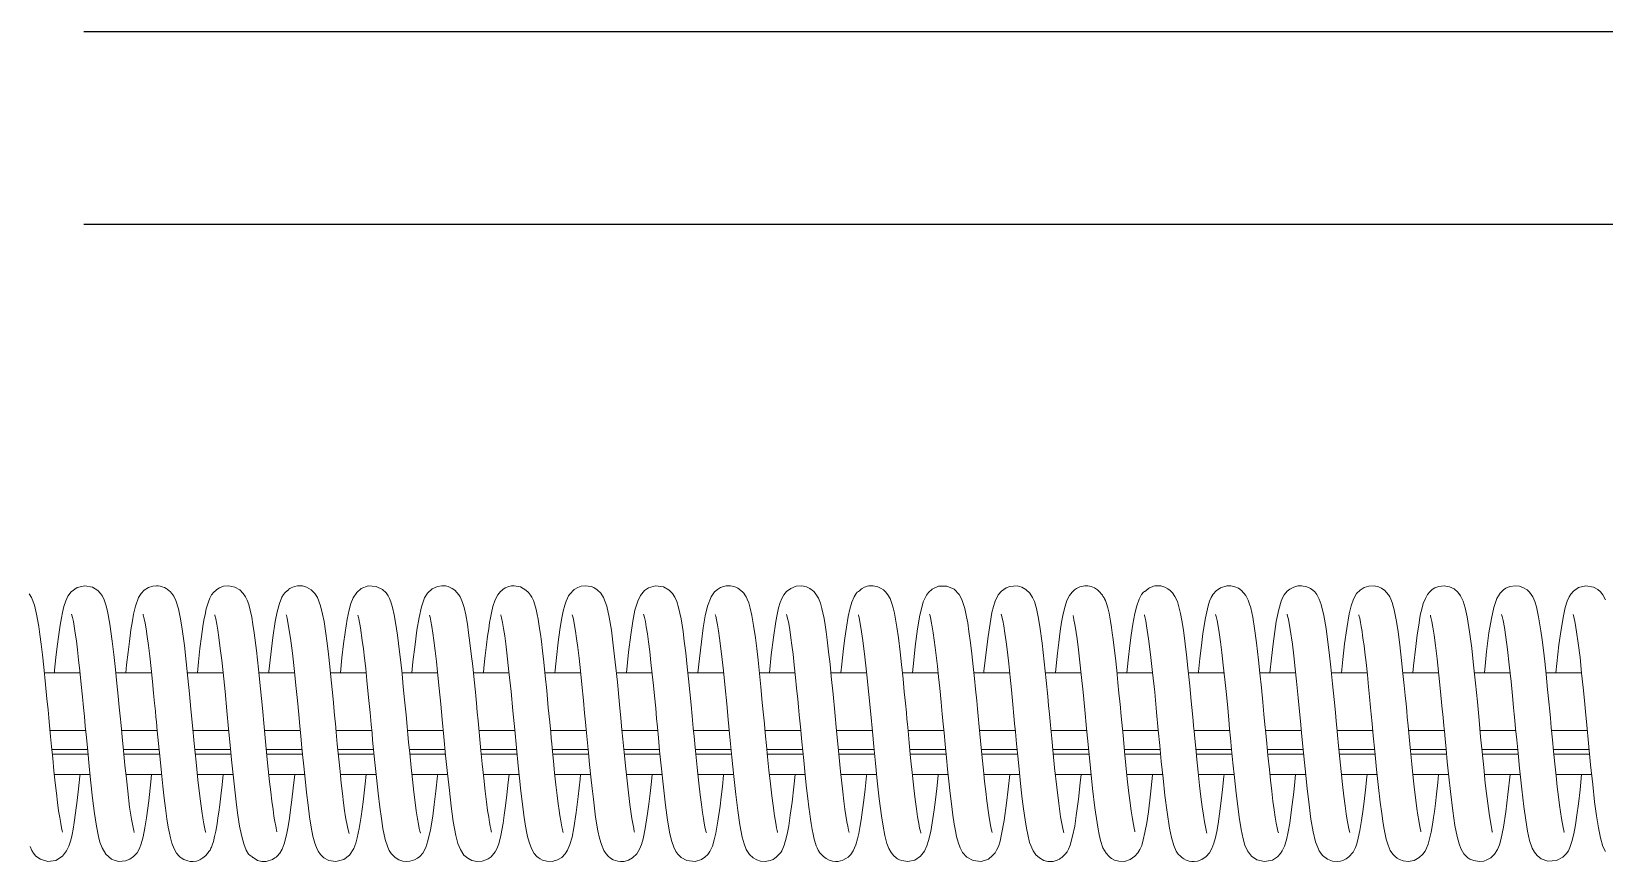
# Model space of a CAD drawing. Extents: x 20 to 307, y 41 to 248.
# Drawn here: x 152.93 to 168.33, y 213.97 to 222.1 of the extents above; entities that cross this region are included whole.
import ezdxf

# ---------------------------------------------------------------- set-up
doc = ezdxf.new("R2010")
doc.units = 0
doc.header["$LTSCALE"] = 0.5
doc.header["$MEASUREMENT"] = 0
doc.layers.get('0').update_dxf_attribs({"linetype": 'CONTINUOUS'})
doc.layers.add('PEN1', color=4, linetype='CONTINUOUS')

msp = doc.modelspace()

# ---------------------------------------------------------------- linework, layer by layer
for p, q in [((153.441, 222.095), (272.685, 222.095)), ((153.441, 220.21), (250.089, 220.21))]:
    msp.add_line(p, q)
at = {"layer": 'PEN1', "linetype": 'Continuous', "lineweight": 15}
for p, q in [((153.403, 215.816), (153.053, 215.816)), ((154.103, 215.816), (153.753, 215.816)), ((154.803, 215.816), (154.453, 215.816)), ((155.503, 215.816), (155.153, 215.816)), ((156.203, 215.816), (155.853, 215.816)), ((156.903, 215.816), (156.554, 215.816)), ((157.603, 215.816), (157.253, 215.816)), ((158.303, 215.816), (157.953, 215.816)), ((159.003, 215.816), (158.653, 215.816)), ((159.703, 215.816), (159.353, 215.816)), ((160.403, 215.816), (160.054, 215.816)), ((161.103, 215.816), (160.753, 215.816)), ((161.803, 215.816), (161.453, 215.816)), ((162.503, 215.816), (162.153, 215.816)), ((163.203, 215.816), (162.853, 215.816)), ((163.903, 215.816), (163.554, 215.816)), ((164.603, 215.816), (164.253, 215.816)), ((165.303, 215.816), (164.954, 215.816)), ((166.003, 215.816), (165.653, 215.816)), ((166.703, 215.816), (166.354, 215.816)), ((167.403, 215.816), (167.053, 215.816)), ((168.103, 215.816), (167.754, 215.816)), ((153.459, 215.25), (153.109, 215.25)), ((154.159, 215.25), (153.809, 215.25)), ((154.859, 215.25), (154.509, 215.25)), ((155.559, 215.25), (155.209, 215.25)), ((156.259, 215.25), (155.909, 215.25)), ((156.959, 215.25), (156.609, 215.25)), ((157.659, 215.25), (157.309, 215.25)), ((158.359, 215.25), (158.009, 215.25)), ((159.059, 215.25), (158.709, 215.25)), ((159.759, 215.25), (159.409, 215.25)), ((160.459, 215.25), (160.109, 215.25)), ((161.159, 215.25), (160.809, 215.25)), ((161.859, 215.25), (161.509, 215.25)), ((162.559, 215.25), (162.209, 215.25)), ((163.259, 215.25), (162.909, 215.25)), ((163.959, 215.25), (163.609, 215.25)), ((164.659, 215.25), (164.309, 215.25)), ((165.359, 215.25), (165.009, 215.25)), ((166.059, 215.25), (165.709, 215.25)), ((166.759, 215.25), (166.409, 215.25)), ((167.459, 215.25), (167.109, 215.25)), ((168.159, 215.25), (167.809, 215.25)), ((153.476, 215.065), (153.126, 215.065)), ((153.131, 215.019), (153.481, 215.019)), ((154.176, 215.065), (153.826, 215.065)), ((153.831, 215.019), (154.181, 215.019)), ((154.876, 215.065), (154.526, 215.065)), ((154.531, 215.019), (154.881, 215.019)), ((155.576, 215.065), (155.226, 215.065)), ((155.231, 215.019), (155.581, 215.019)), ((156.276, 215.065), (155.926, 215.065)), ((155.931, 215.019), (156.281, 215.019)), ((156.976, 215.065), (156.626, 215.065)), ((156.631, 215.019), (156.981, 215.019)), ((157.676, 215.065), (157.326, 215.065)), ((157.331, 215.019), (157.681, 215.019)), ((158.376, 215.065), (158.026, 215.065)), ((158.031, 215.019), (158.381, 215.019)), ((159.076, 215.065), (158.726, 215.065)), ((158.731, 215.019), (159.081, 215.019)), ((159.776, 215.065), (159.426, 215.065)), ((159.431, 215.019), (159.781, 215.019)), ((160.476, 215.065), (160.126, 215.065)), ((160.131, 215.019), (160.481, 215.019)), ((161.176, 215.065), (160.826, 215.065)), ((160.831, 215.019), (161.181, 215.019)), ((161.876, 215.065), (161.526, 215.065)), ((161.531, 215.019), (161.881, 215.019)), ((162.576, 215.065), (162.226, 215.065)), ((162.231, 215.019), (162.581, 215.019)), ((163.276, 215.065), (162.926, 215.065)), ((162.931, 215.019), (163.281, 215.019)), ((163.976, 215.065), (163.626, 215.065)), ((163.631, 215.019), (163.981, 215.019)), ((164.676, 215.065), (164.326, 215.065)), ((164.331, 215.019), (164.681, 215.019)), ((165.376, 215.065), (165.026, 215.065)), ((165.031, 215.019), (165.381, 215.019)), ((166.076, 215.065), (165.726, 215.065)), ((165.731, 215.019), (166.081, 215.019)), ((166.776, 215.065), (166.426, 215.065)), ((166.431, 215.019), (166.781, 215.019)), ((167.476, 215.065), (167.126, 215.065)), ((167.131, 215.019), (167.481, 215.019)), ((168.176, 215.065), (167.826, 215.065)), ((167.831, 215.019), (168.181, 215.019)), ((153.151, 214.821), (153.501, 214.821)), ((153.851, 214.821), (154.201, 214.821)), ((154.551, 214.821), (154.901, 214.821)), ((155.251, 214.821), (155.601, 214.821)), ((155.951, 214.821), (156.301, 214.821)), ((156.651, 214.821), (157.001, 214.821)), ((157.351, 214.821), (157.701, 214.821)), ((158.051, 214.821), (158.401, 214.821)), ((158.751, 214.821), (159.101, 214.821)), ((159.451, 214.821), (159.801, 214.821)), ((160.151, 214.821), (160.501, 214.821)), ((160.851, 214.821), (161.201, 214.821)), ((161.551, 214.821), (161.901, 214.821)), ((162.251, 214.821), (162.601, 214.821)), ((162.951, 214.821), (163.301, 214.821)), ((163.651, 214.821), (164.001, 214.821)), ((164.351, 214.821), (164.701, 214.821)), ((165.051, 214.821), (165.401, 214.821)), ((165.751, 214.821), (166.101, 214.821)), ((166.451, 214.821), (166.801, 214.821)), ((167.151, 214.821), (167.501, 214.821)), ((167.851, 214.821), (168.201, 214.821))]:
    msp.add_line(p, q, dxfattribs=at)
at = {"layer": 'PEN1', "linetype": 'Continuous', "lineweight": 15, "flags": 128}
for points in [[(153.23, 214.258), (153.23, 214.257), (153.228, 214.27), (153.222, 214.299), (153.213, 214.342), (153.204, 214.398), (153.193, 214.466), (153.183, 214.545), (153.171, 214.637), (153.16, 214.74), (153.147, 214.855), (153.135, 214.979), (153.123, 215.094), (153.114, 215.194), (153.104, 215.3), (153.097, 215.374), (153.089, 215.452), (153.079, 215.562), (153.065, 215.703), (153.048, 215.87), (153.035, 215.991), (153.022, 216.098), (153.01, 216.19), (152.998, 216.269), (152.977, 216.39), (152.957, 216.477), (152.928, 216.553), (152.905, 216.59)], [(153.933, 214.252), (153.933, 214.253), (153.928, 214.272), (153.922, 214.3), (153.906, 214.383), (153.888, 214.502), (153.869, 214.656), (153.856, 214.777), (153.842, 214.911), (153.827, 215.057), (153.814, 215.189), (153.804, 215.301), (153.795, 215.391), (153.787, 215.48), (153.776, 215.587), (153.764, 215.711), (153.75, 215.849), (153.734, 215.994), (153.718, 216.126), (153.695, 216.291), (153.671, 216.418), (153.655, 216.482), (153.639, 216.529), (153.621, 216.566), (153.604, 216.591), (153.576, 216.621), (153.526, 216.653), (153.45, 216.668), (153.373, 216.651), (153.317, 216.61), (153.283, 216.565), (153.263, 216.522), (153.244, 216.465), (153.231, 216.408), (153.22, 216.353), (153.208, 216.284), (153.194, 216.192), (153.179, 216.073), (153.167, 215.965), (153.153, 215.843), (153.151, 215.816)], [(154.633, 214.252), (154.632, 214.258), (154.624, 214.29), (154.614, 214.338), (154.604, 214.397), (154.594, 214.463), (154.575, 214.609), (154.557, 214.768), (154.539, 214.941), (154.521, 215.123), (154.504, 215.301), (154.488, 215.461), (154.474, 215.61), (154.459, 215.764), (154.442, 215.924), (154.424, 216.082), (154.402, 216.242), (154.385, 216.346), (154.365, 216.442), (154.34, 216.525), (154.32, 216.567), (154.302, 216.594), (154.284, 216.611), (154.274, 216.619), (154.268, 216.624), (154.262, 216.629), (154.255, 216.635), (154.247, 216.64), (154.228, 216.651), (154.207, 216.659), (154.187, 216.665), (154.167, 216.668), (154.15, 216.668), (154.115, 216.665), (154.073, 216.651), (154.032, 216.625), (154.001, 216.591), (153.976, 216.552), (153.946, 216.47), (153.927, 216.391), (153.915, 216.326), (153.901, 216.238), (153.886, 216.124), (153.873, 216.018), (153.859, 215.895), (153.851, 215.816)], [(155.328, 214.26), (155.329, 214.262), (155.327, 214.275), (155.323, 214.295), (155.318, 214.317), (155.313, 214.345), (155.307, 214.376), (155.301, 214.413), (155.292, 214.478), (155.281, 214.558), (155.27, 214.651), (155.259, 214.747), (155.239, 214.935), (155.222, 215.109), (155.205, 215.286), (155.188, 215.471), (155.169, 215.66), (155.15, 215.851), (155.129, 216.036), (155.107, 216.208), (155.095, 216.288), (155.083, 216.362), (155.069, 216.429), (155.054, 216.485), (155.039, 216.527), (155.023, 216.561), (155.001, 216.593), (154.967, 216.627), (154.917, 216.656), (154.859, 216.668), (154.807, 216.663), (154.769, 216.648), (154.742, 216.632), (154.731, 216.623), (154.712, 216.605), (154.691, 216.578), (154.674, 216.548), (154.659, 216.51), (154.638, 216.442), (154.626, 216.386), (154.616, 216.332), (154.606, 216.269), (154.592, 216.171), (154.577, 216.055), (154.562, 215.924), (154.551, 215.816)], [(156.036, 214.245), (156.036, 214.243), (156.033, 214.253), (156.02, 214.307), (156.003, 214.403), (155.993, 214.468), (155.983, 214.544), (155.972, 214.633), (155.96, 214.735), (155.948, 214.849), (155.936, 214.971), (155.921, 215.118), (155.91, 215.235), (155.902, 215.321), (155.897, 215.37), (155.891, 215.436), (155.883, 215.521), (155.873, 215.624), (155.861, 215.744), (155.847, 215.877), (155.834, 216), (155.821, 216.107), (155.805, 216.225), (155.791, 216.318), (155.777, 216.389), (155.758, 216.473), (155.727, 216.554), (155.702, 216.594), (155.666, 216.629), (155.62, 216.655), (155.58, 216.666), (155.553, 216.668), (155.53, 216.667), (155.501, 216.661), (155.47, 216.648), (155.455, 216.64), (155.448, 216.635), (155.442, 216.63), (155.429, 216.62), (155.411, 216.603), (155.394, 216.582), (155.378, 216.556), (155.354, 216.496), (155.332, 216.413), (155.314, 216.318), (155.29, 216.161), (155.27, 215.996), (155.252, 215.828), (155.251, 215.816)], [(156.734, 214.249), (156.735, 214.248), (156.73, 214.265), (156.723, 214.292), (156.715, 214.333), (156.705, 214.387), (156.693, 214.466), (156.683, 214.546), (156.67, 214.648), (156.656, 214.77), (156.644, 214.89), (156.63, 215.03), (156.619, 215.138), (156.612, 215.212), (156.605, 215.291), (156.594, 215.405), (156.58, 215.551), (156.567, 215.68), (156.555, 215.806), (156.542, 215.92), (156.531, 216.02), (156.511, 216.185), (156.492, 216.31), (156.478, 216.385), (156.463, 216.455), (156.446, 216.511), (156.433, 216.543), (156.418, 216.571), (156.398, 216.599), (156.363, 216.632), (156.303, 216.661), (156.223, 216.666), (156.156, 216.641), (156.111, 216.603), (156.075, 216.55), (156.052, 216.493), (156.036, 216.433), (156.017, 216.34), (155.997, 216.211), (155.983, 216.099), (155.967, 215.964), (155.951, 215.816)], [(157.431, 214.255), (157.432, 214.255), (157.429, 214.266), (157.425, 214.287), (157.419, 214.314), (157.412, 214.352), (157.403, 214.402), (157.393, 214.469), (157.382, 214.553), (157.369, 214.658), (157.355, 214.784), (157.34, 214.925), (157.327, 215.054), (157.317, 215.163), (157.306, 215.274), (157.299, 215.346), (157.291, 215.432), (157.283, 215.52), (157.273, 215.625), (157.261, 215.747), (157.247, 215.88), (157.233, 216.002), (157.22, 216.111), (157.207, 216.207), (157.195, 216.291), (157.179, 216.384), (157.163, 216.454), (157.148, 216.503), (157.135, 216.537), (157.123, 216.561), (157.112, 216.58), (157.071, 216.625), (157.045, 216.643), (157.007, 216.66), (156.982, 216.666), (156.946, 216.668), (156.901, 216.661), (156.85, 216.638), (156.805, 216.596), (156.776, 216.551), (156.744, 216.462), (156.721, 216.359), (156.701, 216.234), (156.682, 216.092), (156.662, 215.925), (156.651, 215.816)], [(158.133, 214.253), (158.133, 214.253), (158.13, 214.262), (158.125, 214.282), (158.12, 214.309), (158.109, 214.367), (158.1, 214.419), (158.093, 214.469), (158.084, 214.534), (158.074, 214.616), (158.062, 214.718), (158.049, 214.838), (158.038, 214.951), (158.028, 215.046), (158.021, 215.122), (158.016, 215.175), (158.01, 215.23), (158.001, 215.333), (157.987, 215.472), (157.971, 215.642), (157.957, 215.787), (157.942, 215.92), (157.93, 216.031), (157.919, 216.122), (157.909, 216.195), (157.901, 216.251), (157.894, 216.294), (157.887, 216.342), (157.878, 216.386), (157.868, 216.435), (157.855, 216.483), (157.841, 216.525), (157.826, 216.556), (157.812, 216.577), (157.794, 216.601), (157.767, 216.626), (157.742, 216.643), (157.713, 216.658), (157.653, 216.668), (157.626, 216.666), (157.602, 216.661), (157.566, 216.647), (157.542, 216.632), (157.531, 216.623), (157.519, 216.612), (157.493, 216.58), (157.466, 216.529), (157.444, 216.464), (157.43, 216.404), (157.42, 216.354), (157.412, 216.307), (157.403, 216.248), (157.392, 216.176), (157.381, 216.09), (157.369, 215.986), (157.356, 215.865), (157.351, 215.816)], [(158.831, 214.255), (158.829, 214.263), (158.823, 214.292), (158.805, 214.389), (158.785, 214.528), (158.764, 214.699), (158.745, 214.876), (158.729, 215.035), (158.717, 215.166), (158.708, 215.258), (158.697, 215.371), (158.684, 215.507), (158.663, 215.725), (158.642, 215.921), (158.623, 216.087), (158.604, 216.232), (158.583, 216.361), (158.559, 216.469), (158.527, 216.555), (158.501, 216.595), (158.465, 216.63), (158.431, 216.65), (158.406, 216.66), (158.348, 216.668), (158.307, 216.663), (158.276, 216.652), (158.241, 216.631), (158.197, 216.586), (158.185, 216.569), (158.174, 216.548), (158.162, 216.519), (158.148, 216.478), (158.133, 216.42), (158.117, 216.339), (158.101, 216.238), (158.085, 216.115), (158.067, 215.967), (158.053, 215.841), (158.051, 215.816)], [(159.534, 214.25), (159.532, 214.256), (159.526, 214.279), (159.52, 214.309), (159.513, 214.344), (159.505, 214.39), (159.496, 214.45), (159.485, 214.526), (159.473, 214.621), (159.46, 214.736), (159.444, 214.889), (159.431, 215.02), (159.421, 215.121), (159.414, 215.191), (159.406, 215.274), (159.395, 215.392), (159.385, 215.502), (159.372, 215.629), (159.359, 215.758), (159.347, 215.875), (159.332, 216.011), (159.318, 216.126), (159.306, 216.22), (159.286, 216.343), (159.262, 216.457), (159.244, 216.515), (159.226, 216.557), (159.202, 216.594), (159.17, 216.626), (159.116, 216.657), (159.037, 216.668), (158.969, 216.649), (158.928, 216.621), (158.889, 216.574), (158.862, 216.519), (158.835, 216.428), (158.814, 216.321), (158.794, 216.189), (158.773, 216.018), (158.761, 215.916), (158.751, 215.816)], [(160.232, 214.254), (160.232, 214.256), (160.228, 214.272), (160.222, 214.297), (160.213, 214.345), (160.201, 214.416), (160.187, 214.516), (160.174, 214.612), (160.161, 214.728), (160.147, 214.862), (160.134, 214.992), (160.122, 215.104), (160.114, 215.197), (160.107, 215.267), (160.102, 215.317), (160.094, 215.404), (160.082, 215.525), (160.068, 215.678), (160.054, 215.81), (160.04, 215.939), (160.027, 216.055), (160.014, 216.159), (159.997, 216.278), (159.98, 216.376), (159.964, 216.45), (159.949, 216.502), (159.935, 216.537), (159.923, 216.561), (159.912, 216.579), (159.9, 216.596), (159.887, 216.61), (159.842, 216.645), (159.824, 216.654), (159.804, 216.661), (159.772, 216.667), (159.728, 216.667), (159.701, 216.661), (159.672, 216.65), (159.642, 216.632), (159.615, 216.608), (159.58, 216.559), (159.546, 216.47), (159.524, 216.374), (159.504, 216.257), (159.485, 216.119), (159.466, 215.956), (159.451, 215.816)], [(160.93, 214.257), (160.931, 214.256), (160.93, 214.263), (160.927, 214.276), (160.919, 214.313), (160.91, 214.358), (160.891, 214.48), (160.881, 214.559), (160.87, 214.651), (160.848, 214.851), (160.827, 215.054), (160.809, 215.247), (160.791, 215.432), (160.774, 215.608), (160.757, 215.78), (160.745, 215.901), (160.731, 216.022), (160.717, 216.14), (160.706, 216.218), (160.696, 216.287), (160.686, 216.347), (160.675, 216.402), (160.665, 216.447), (160.65, 216.497), (160.631, 216.546), (160.6, 216.596), (160.585, 216.613), (160.571, 216.625), (160.56, 216.633), (160.548, 216.641), (160.515, 216.657), (160.468, 216.668), (160.413, 216.664), (160.361, 216.643), (160.32, 216.613), (160.292, 216.579), (160.272, 216.544), (160.256, 216.504), (160.241, 216.452), (160.227, 216.388), (160.214, 216.317), (160.19, 216.161), (160.17, 215.993), (160.151, 215.816)], [(161.635, 214.246), (161.635, 214.246), (161.633, 214.252), (161.629, 214.267), (161.622, 214.296), (161.613, 214.342), (161.602, 214.405), (161.591, 214.483), (161.579, 214.577), (161.566, 214.686), (161.552, 214.81), (161.534, 214.984), (161.52, 215.132), (161.509, 215.248), (161.503, 215.312), (161.498, 215.362), (161.492, 215.429), (161.483, 215.519), (161.472, 215.629), (161.46, 215.757), (161.445, 215.897), (161.431, 216.021), (161.414, 216.157), (161.399, 216.262), (161.387, 216.341), (161.375, 216.4), (161.363, 216.452), (161.348, 216.504), (161.332, 216.545), (161.311, 216.581), (161.289, 216.608), (161.268, 216.627), (161.246, 216.643), (161.213, 216.658), (161.166, 216.668), (161.138, 216.668), (161.124, 216.666), (161.109, 216.663), (161.082, 216.653), (161.06, 216.64), (161.051, 216.634), (161.043, 216.628), (161.037, 216.623), (161.032, 216.619), (161.023, 216.612), (161.012, 216.604), (161, 216.591), (160.98, 216.559), (160.958, 216.507), (160.939, 216.439), (160.923, 216.366), (160.905, 216.262), (160.89, 216.156), (160.877, 216.053), (160.86, 215.901), (160.851, 215.816)], [(162.332, 214.252), (162.333, 214.251), (162.33, 214.263), (162.317, 214.322), (162.3, 214.423), (162.28, 214.564), (162.27, 214.653), (162.258, 214.752), (162.247, 214.863), (162.234, 214.985), (162.218, 215.15), (162.205, 215.286), (162.195, 215.392), (162.188, 215.464), (162.181, 215.543), (162.17, 215.655), (162.159, 215.759), (162.147, 215.877), (162.133, 216.001), (162.121, 216.108), (162.105, 216.221), (162.093, 216.305), (162.082, 216.365), (162.065, 216.447), (162.036, 216.535), (162.009, 216.583), (161.96, 216.634), (161.888, 216.665), (161.807, 216.663), (161.746, 216.635), (161.71, 216.603), (161.69, 216.576), (161.675, 216.55), (161.658, 216.51), (161.642, 216.455), (161.625, 216.382), (161.602, 216.245), (161.579, 216.074), (161.564, 215.94), (161.551, 215.816)], [(163.032, 214.253), (163.033, 214.254), (163.028, 214.274), (163.02, 214.308), (163.002, 214.407), (162.984, 214.537), (162.965, 214.695), (162.944, 214.885), (162.93, 215.027), (162.916, 215.174), (162.904, 215.303), (162.893, 215.41), (162.885, 215.496), (162.877, 215.585), (162.861, 215.742), (162.842, 215.922), (162.821, 216.106), (162.798, 216.27), (162.782, 216.365), (162.765, 216.447), (162.745, 216.513), (162.726, 216.555), (162.7, 216.596), (162.663, 216.631), (162.624, 216.654), (162.577, 216.666), (162.506, 216.662), (162.47, 216.649), (162.423, 216.616), (162.392, 216.58), (162.362, 216.519), (162.344, 216.464), (162.33, 216.406), (162.311, 216.3), (162.292, 216.171), (162.273, 216.017), (162.252, 215.832), (162.251, 215.816)], [(163.728, 214.26), (163.729, 214.26), (163.729, 214.266), (163.723, 214.294), (163.715, 214.332), (163.705, 214.387), (163.694, 214.464), (163.68, 214.566), (163.668, 214.663), (163.655, 214.778), (163.642, 214.911), (163.628, 215.046), (163.613, 215.204), (163.601, 215.331), (163.592, 215.425), (163.587, 215.476), (163.581, 215.536), (163.573, 215.618), (163.563, 215.72), (163.551, 215.84), (163.538, 215.96), (163.527, 216.059), (163.516, 216.141), (163.508, 216.206), (163.5, 216.259), (163.49, 216.322), (163.476, 216.399), (163.463, 216.452), (163.451, 216.494), (163.441, 216.524), (163.433, 216.541), (163.429, 216.549), (163.427, 216.552), (163.425, 216.555), (163.417, 216.568), (163.411, 216.576), (163.404, 216.585), (163.387, 216.605), (163.364, 216.627), (163.334, 216.648), (163.301, 216.661), (163.269, 216.667), (163.239, 216.668), (163.192, 216.658), (163.159, 216.643), (163.137, 216.628), (163.114, 216.607), (163.089, 216.574), (163.064, 216.525), (163.046, 216.47), (163.033, 216.419), (163.024, 216.376), (163.012, 216.311), (162.999, 216.224), (162.984, 216.112), (162.972, 216.007), (162.958, 215.885), (162.951, 215.816)], [(164.435, 214.246), (164.435, 214.247), (164.432, 214.255), (164.427, 214.275), (164.42, 214.308), (164.41, 214.358), (164.4, 214.423), (164.388, 214.504), (164.376, 214.601), (164.362, 214.714), (164.349, 214.842), (164.336, 214.968), (164.325, 215.079), (164.316, 215.172), (164.309, 215.244), (164.304, 215.296), (164.299, 215.346), (164.293, 215.416), (164.281, 215.537), (164.266, 215.689), (164.248, 215.866), (164.234, 215.993), (164.221, 216.101), (164.204, 216.232), (164.189, 216.328), (164.176, 216.398), (164.16, 216.463), (164.145, 216.513), (164.122, 216.562), (164.098, 216.598), (164.075, 216.622), (164.053, 216.638), (164.024, 216.654), (163.982, 216.666), (163.955, 216.668), (163.94, 216.668), (163.926, 216.666), (163.911, 216.663), (163.897, 216.659), (163.872, 216.647), (163.861, 216.64), (163.852, 216.633), (163.845, 216.627), (163.842, 216.625), (163.839, 216.622), (163.837, 216.62), (163.835, 216.618), (163.831, 216.615), (163.826, 216.613), (163.822, 216.612), (163.814, 216.606), (163.795, 216.584), (163.771, 216.538), (163.747, 216.471), (163.729, 216.397), (163.71, 216.292), (163.694, 216.186), (163.681, 216.085), (163.664, 215.941), (163.651, 215.816)], [(165.134, 214.248), (165.134, 214.25), (165.129, 214.267), (165.122, 214.299), (165.113, 214.345), (165.103, 214.404), (165.092, 214.475), (165.081, 214.559), (165.069, 214.656), (165.057, 214.764), (165.046, 214.871), (165.032, 215.005), (165.021, 215.124), (165.011, 215.225), (165.003, 215.31), (164.993, 215.41), (164.982, 215.53), (164.968, 215.67), (164.954, 215.812), (164.94, 215.941), (164.92, 216.11), (164.901, 216.249), (164.883, 216.362), (164.864, 216.451), (164.853, 216.489), (164.839, 216.528), (164.816, 216.573), (164.774, 216.622), (164.744, 216.644), (164.708, 216.659), (164.67, 216.667), (164.631, 216.667), (164.569, 216.648), (164.526, 216.619), (164.497, 216.586), (164.476, 216.553), (164.46, 216.516), (164.446, 216.471), (164.42, 216.353), (164.396, 216.202), (164.381, 216.085), (164.366, 215.956), (164.352, 215.825), (164.351, 215.816)], [(165.833, 214.251), (165.833, 214.252), (165.824, 214.29), (165.816, 214.325), (165.808, 214.374), (165.798, 214.436), (165.787, 214.514), (165.775, 214.609), (165.762, 214.721), (165.748, 214.849), (165.735, 214.973), (165.723, 215.102), (165.713, 215.205), (165.706, 215.279), (165.7, 215.341), (165.692, 215.428), (165.68, 215.554), (165.665, 215.708), (165.648, 215.871), (165.632, 216.015), (165.616, 216.142), (165.601, 216.25), (165.58, 216.378), (165.554, 216.485), (165.534, 216.538), (165.51, 216.583), (165.49, 216.608), (165.47, 216.626), (165.448, 216.641), (165.413, 216.658), (165.361, 216.668), (165.326, 216.666), (165.285, 216.656), (165.246, 216.635), (165.22, 216.614), (165.192, 216.579), (165.175, 216.549), (165.161, 216.516), (165.137, 216.435), (165.114, 216.32), (165.098, 216.22), (165.083, 216.101), (165.066, 215.96), (165.051, 215.816)], [(166.529, 214.259), (166.53, 214.26), (166.529, 214.267), (166.523, 214.294), (166.516, 214.329), (166.508, 214.369), (166.5, 214.421), (166.49, 214.487), (166.48, 214.569), (166.468, 214.669), (166.455, 214.787), (166.441, 214.922), (166.428, 215.052), (166.414, 215.188), (166.404, 215.298), (166.396, 215.382), (166.391, 215.44), (166.384, 215.511), (166.376, 215.593), (166.366, 215.692), (166.354, 215.809), (166.341, 215.936), (166.323, 216.089), (166.306, 216.216), (166.291, 216.318), (166.268, 216.431), (166.248, 216.504), (166.236, 216.536), (166.224, 216.56), (166.213, 216.578), (166.172, 216.625), (166.158, 216.635), (166.142, 216.645), (166.115, 216.657), (166.071, 216.667), (166.018, 216.665), (165.974, 216.651), (165.934, 216.626), (165.9, 216.591), (165.869, 216.537), (165.847, 216.473), (165.827, 216.392), (165.803, 216.251), (165.783, 216.1), (165.764, 215.945), (165.751, 215.816)], [(167.229, 214.256), (167.228, 214.26), (167.224, 214.282), (167.216, 214.322), (167.207, 214.376), (167.197, 214.44), (167.184, 214.535), (167.172, 214.634), (167.16, 214.736), (167.144, 214.89), (167.129, 215.042), (167.114, 215.19), (167.099, 215.352), (167.082, 215.531), (167.064, 215.715), (167.045, 215.892), (167.027, 216.058), (167.006, 216.217), (166.982, 216.364), (166.964, 216.451), (166.943, 216.518), (166.918, 216.57), (166.891, 216.606), (166.855, 216.637), (166.809, 216.659), (166.756, 216.668), (166.705, 216.662), (166.667, 216.648), (166.641, 216.632), (166.636, 216.627), (166.63, 216.622), (166.616, 216.609), (166.595, 216.583), (166.573, 216.545), (166.553, 216.493), (166.538, 216.439), (166.527, 216.393), (166.52, 216.356), (166.508, 216.282), (166.494, 216.188), (166.48, 216.075), (166.458, 215.883), (166.451, 215.816)], [(167.93, 214.257), (167.931, 214.257), (167.928, 214.272), (167.922, 214.3), (167.905, 214.388), (167.886, 214.52), (167.875, 214.603), (167.864, 214.699), (167.853, 214.806), (167.84, 214.925), (167.828, 215.049), (167.817, 215.16), (167.806, 215.281), (167.797, 215.371), (167.791, 215.439), (167.782, 215.531), (167.77, 215.654), (167.755, 215.804), (167.742, 215.927), (167.729, 216.039), (167.717, 216.139), (167.705, 216.226), (167.682, 216.364), (167.661, 216.461), (167.645, 216.513), (167.625, 216.559), (167.592, 216.605), (167.569, 216.627), (167.535, 216.649), (167.493, 216.664), (167.455, 216.668), (167.399, 216.66), (167.361, 216.644), (167.338, 216.629), (167.305, 216.597), (167.273, 216.545), (167.242, 216.455), (167.219, 216.347), (167.196, 216.206), (167.173, 216.024), (167.161, 215.916), (167.151, 215.816)], [(168.338, 216.531), (168.311, 216.58), (168.288, 216.609), (168.261, 216.633), (168.218, 216.656), (168.144, 216.668), (168.071, 216.65), (168.024, 216.617), (167.997, 216.586), (167.98, 216.559), (167.96, 216.516), (167.942, 216.455), (167.924, 216.374), (167.901, 216.239), (167.881, 216.089), (167.86, 215.906), (167.851, 215.816)], [(153.32, 216.389), (153.319, 216.39), (153.322, 216.381), (153.328, 216.357), (153.337, 216.318), (153.356, 216.204), (153.367, 216.128), (153.378, 216.04), (153.389, 215.942), (153.401, 215.837), (153.415, 215.702), (153.427, 215.581), (153.437, 215.475), (153.446, 215.387), (153.454, 215.295), (153.465, 215.183), (153.478, 215.049), (153.492, 214.903), (153.506, 214.768), (153.526, 214.589), (153.545, 214.44), (153.564, 214.315), (153.584, 214.213), (153.598, 214.157), (153.618, 214.101), (153.656, 214.039), (153.711, 213.992), (153.746, 213.977), (153.784, 213.969), (153.848, 213.974), (153.889, 213.99), (153.927, 214.017), (153.961, 214.055), (153.984, 214.097), (154.001, 214.141), (154.02, 214.211), (154.037, 214.297), (154.052, 214.395), (154.075, 214.564), (154.096, 214.749), (154.103, 214.821)], [(154.019, 216.391), (154.019, 216.391), (154.021, 216.385), (154.025, 216.371), (154.031, 216.344), (154.04, 216.302), (154.049, 216.246), (154.06, 216.173), (154.072, 216.085), (154.085, 215.98), (154.099, 215.859), (154.112, 215.731), (154.123, 215.616), (154.133, 215.519), (154.14, 215.44), (154.146, 215.382), (154.15, 215.336), (154.159, 215.247), (154.17, 215.124), (154.186, 214.971), (154.199, 214.838), (154.213, 214.705), (154.226, 214.589), (154.238, 214.491), (154.253, 214.386), (154.266, 214.306), (154.277, 214.245), (154.287, 214.199), (154.301, 214.147), (154.323, 214.092), (154.348, 214.049), (154.372, 214.021), (154.384, 214.011), (154.394, 214.003), (154.42, 213.988), (154.458, 213.974), (154.482, 213.969), (154.511, 213.968), (154.542, 213.973), (154.575, 213.984), (154.606, 214.003), (154.631, 214.025), (154.65, 214.046), (154.658, 214.056), (154.665, 214.065), (154.67, 214.073), (154.675, 214.08), (154.68, 214.088), (154.684, 214.098), (154.689, 214.108), (154.697, 214.128), (154.708, 214.164), (154.72, 214.214), (154.731, 214.267), (154.744, 214.339), (154.753, 214.396), (154.761, 214.452), (154.77, 214.523), (154.781, 214.611), (154.793, 214.718), (154.804, 214.821)], [(154.721, 216.385), (154.723, 216.377), (154.731, 216.344), (154.741, 216.293), (154.752, 216.232), (154.762, 216.161), (154.776, 216.055), (154.79, 215.941), (154.803, 215.82), (154.822, 215.633), (154.84, 215.445), (154.857, 215.267), (154.872, 215.109), (154.886, 214.963), (154.901, 214.816), (154.917, 214.669), (154.934, 214.525), (154.948, 214.422), (154.964, 214.316), (154.985, 214.212), (155.005, 214.14), (155.03, 214.079), (155.053, 214.042), (155.069, 214.027), (155.074, 214.024), (155.079, 214.022), (155.082, 214.02), (155.087, 214.016), (155.089, 214.014), (155.092, 214.012), (155.095, 214.009), (155.098, 214.007), (155.106, 214), (155.14, 213.98), (155.154, 213.975), (155.168, 213.972), (155.182, 213.969), (155.197, 213.968), (155.224, 213.97), (155.286, 213.988), (155.311, 214.004), (155.322, 214.012), (155.333, 214.022), (155.357, 214.05), (155.381, 214.091), (155.401, 214.142), (155.415, 214.19), (155.427, 214.247), (155.439, 214.31), (155.452, 214.394), (155.464, 214.475), (155.476, 214.572), (155.489, 214.687), (155.504, 214.82), (155.504, 214.821)], [(155.422, 216.384), (155.423, 216.377), (155.429, 216.352), (155.445, 216.27), (155.463, 216.154), (155.482, 216.007), (155.502, 215.828), (155.516, 215.692), (155.53, 215.546), (155.543, 215.409), (155.554, 215.293), (155.563, 215.2), (155.571, 215.116), (155.581, 215.016), (155.592, 214.902), (155.605, 214.777), (155.62, 214.645), (155.635, 214.519), (155.65, 214.405), (155.666, 214.305), (155.683, 214.218), (155.701, 214.148), (155.716, 214.107), (155.733, 214.071), (155.756, 214.038), (155.789, 214.006), (155.838, 213.98), (155.908, 213.968), (155.984, 213.987), (156.042, 214.032), (156.083, 214.095), (156.103, 214.149), (156.117, 214.2), (156.136, 214.293), (156.155, 214.41), (156.174, 214.554), (156.194, 214.729), (156.203, 214.821)], [(156.123, 216.382), (156.122, 216.382), (156.125, 216.369), (156.131, 216.343), (156.147, 216.258), (156.166, 216.132), (156.176, 216.052), (156.187, 215.961), (156.199, 215.857), (156.211, 215.742), (156.227, 215.575), (156.242, 215.427), (156.253, 215.31), (156.261, 215.225), (156.267, 215.158), (156.276, 215.062), (156.289, 214.939), (156.304, 214.792), (156.321, 214.637), (156.337, 214.502), (156.353, 214.388), (156.368, 214.293), (156.391, 214.185), (156.415, 214.108), (156.43, 214.076), (156.449, 214.047), (156.488, 214.008), (156.523, 213.986), (156.564, 213.972), (156.602, 213.968), (156.632, 213.971), (156.678, 213.984), (156.707, 214.001), (156.728, 214.017), (156.758, 214.051), (156.787, 214.105), (156.809, 214.17), (156.834, 214.279), (156.855, 214.414), (156.87, 214.526), (156.886, 214.658), (156.902, 214.808), (156.904, 214.821)], [(156.824, 216.382), (156.824, 216.38), (156.829, 216.36), (156.837, 216.321), (156.846, 216.268), (156.856, 216.205), (156.866, 216.133), (156.879, 216.031), (156.891, 215.927), (156.903, 215.821), (156.919, 215.662), (156.934, 215.509), (156.948, 215.358), (156.964, 215.189), (156.982, 215.007), (157, 214.829), (157.018, 214.663), (157.036, 214.51), (157.057, 214.36), (157.082, 214.222), (157.102, 214.145), (157.126, 214.085), (157.161, 214.032), (157.198, 214), (157.239, 213.98), (157.286, 213.969), (157.338, 213.972), (157.376, 213.984), (157.399, 213.996), (157.426, 214.015), (157.466, 214.063), (157.483, 214.094), (157.501, 214.143), (157.522, 214.222), (157.545, 214.343), (157.556, 214.422), (157.569, 214.515), (157.582, 214.622), (157.595, 214.745), (157.603, 214.821)], [(157.522, 216.383), (157.522, 216.382), (157.528, 216.355), (157.538, 216.309), (157.549, 216.249), (157.56, 216.179), (157.57, 216.099), (157.581, 216.013), (157.602, 215.827), (157.622, 215.634), (157.64, 215.443), (157.658, 215.258), (157.675, 215.08), (157.692, 214.906), (157.705, 214.783), (157.718, 214.656), (157.733, 214.53), (157.748, 214.422), (157.761, 214.334), (157.774, 214.262), (157.784, 214.215), (157.799, 214.157), (157.821, 214.097), (157.849, 214.047), (157.876, 214.018), (157.888, 214.007), (157.906, 213.995), (157.929, 213.983), (157.972, 213.971), (158.025, 213.97), (158.076, 213.984), (158.118, 214.009), (158.151, 214.043), (158.175, 214.079), (158.199, 214.134), (158.219, 214.207), (158.237, 214.297), (158.26, 214.447), (158.28, 214.606), (158.299, 214.774), (158.303, 214.821)], [(158.222, 216.384), (158.221, 216.385), (158.223, 216.375), (158.229, 216.353), (158.236, 216.322), (158.244, 216.28), (158.253, 216.224), (158.263, 216.153), (158.275, 216.064), (158.288, 215.959), (158.301, 215.834), (158.315, 215.7), (158.33, 215.544), (158.342, 215.42), (158.351, 215.332), (158.357, 215.262), (158.367, 215.164), (158.379, 215.034), (158.391, 214.918), (158.403, 214.796), (158.416, 214.682), (158.428, 214.578), (158.45, 214.403), (158.472, 214.269), (158.488, 214.198), (158.506, 214.135), (158.53, 214.077), (158.552, 214.044), (158.574, 214.02), (158.595, 214.002), (158.622, 213.986), (158.666, 213.972), (158.695, 213.968), (158.73, 213.97), (158.771, 213.982), (158.81, 214.003), (158.853, 214.044), (158.881, 214.089), (158.899, 214.136), (158.915, 214.19), (158.936, 214.293), (158.959, 214.439), (158.971, 214.53), (158.983, 214.634), (158.996, 214.751), (159.003, 214.821)], [(158.92, 216.389), (158.919, 216.389), (158.922, 216.38), (158.928, 216.356), (158.937, 216.317), (158.946, 216.265), (158.957, 216.199), (158.968, 216.118), (158.98, 216.024), (158.992, 215.918), (159.005, 215.803), (159.016, 215.693), (159.026, 215.591), (159.038, 215.47), (159.047, 215.37), (159.055, 215.284), (159.065, 215.18), (159.077, 215.053), (159.092, 214.906), (159.114, 214.696), (159.135, 214.519), (159.155, 214.374), (159.178, 214.241), (159.196, 214.164), (159.215, 214.108), (159.235, 214.068), (159.254, 214.04), (159.287, 214.008), (159.344, 213.978), (159.423, 213.969), (159.486, 213.988), (159.52, 214.011), (159.547, 214.036), (159.569, 214.067), (159.593, 214.12), (159.612, 214.18), (159.627, 214.247), (159.648, 214.362), (159.668, 214.511), (159.679, 214.601), (159.691, 214.702), (159.703, 214.815), (159.704, 214.821)], [(159.623, 216.384), (159.622, 216.385), (159.626, 216.37), (159.634, 216.336), (159.643, 216.287), (159.653, 216.226), (159.663, 216.156), (159.676, 216.054), (159.689, 215.945), (159.701, 215.834), (159.718, 215.668), (159.734, 215.511), (159.748, 215.359), (159.765, 215.186), (159.783, 214.991), (159.803, 214.801), (159.822, 214.625), (159.841, 214.468), (159.862, 214.327), (159.885, 214.207), (159.903, 214.142), (159.925, 214.087), (159.957, 214.037), (159.992, 214.004), (160.028, 213.984), (160.063, 213.972), (160.11, 213.968), (160.158, 213.977), (160.188, 213.989), (160.206, 214), (160.219, 214.01), (160.262, 214.056), (160.273, 214.074), (160.284, 214.097), (160.297, 214.129), (160.31, 214.173), (160.325, 214.235), (160.34, 214.318), (160.356, 214.421), (160.373, 214.548), (160.391, 214.7), (160.404, 214.821)], [(160.32, 216.388), (160.32, 216.388), (160.323, 216.377), (160.33, 216.348), (160.337, 216.314), (160.347, 216.261), (160.354, 216.215), (160.362, 216.159), (160.372, 216.088), (160.383, 215.999), (160.395, 215.89), (160.408, 215.771), (160.418, 215.667), (160.429, 215.557), (160.436, 215.484), (160.444, 215.404), (160.455, 215.288), (160.469, 215.139), (160.487, 214.957), (160.501, 214.813), (160.515, 214.688), (160.527, 214.585), (160.537, 214.501), (160.546, 214.434), (160.553, 214.383), (160.56, 214.34), (160.57, 214.282), (160.579, 214.236), (160.59, 214.187), (160.602, 214.145), (160.61, 214.121), (160.618, 214.101), (160.626, 214.085), (160.63, 214.078), (160.635, 214.071), (160.64, 214.063), (160.646, 214.055), (160.661, 214.037), (160.681, 214.017), (160.706, 213.997), (160.737, 213.981), (160.768, 213.971), (160.798, 213.968), (160.826, 213.97), (160.87, 213.981), (160.9, 213.997), (160.922, 214.012), (160.947, 214.036), (160.972, 214.074), (160.997, 214.131), (161.014, 214.189), (161.026, 214.242), (161.038, 214.302), (161.05, 214.377), (161.064, 214.476), (161.076, 214.569), (161.088, 214.678), (161.102, 214.806), (161.104, 214.821)], [(161.022, 216.383), (161.022, 216.379), (161.029, 216.353), (161.047, 216.26), (161.066, 216.131), (161.086, 215.974), (161.105, 215.796), (161.125, 215.603), (161.143, 215.412), (161.159, 215.243), (161.174, 215.093), (161.19, 214.93), (161.207, 214.758), (161.227, 214.583), (161.248, 214.417), (161.264, 214.315), (161.282, 214.223), (161.302, 214.144), (161.32, 214.097), (161.342, 214.057), (161.355, 214.039), (161.371, 214.023), (161.388, 214.008), (161.396, 214.002), (161.405, 213.996), (161.424, 213.986), (161.447, 213.977), (161.506, 213.968), (161.576, 213.983), (161.632, 214.021), (161.671, 214.071), (161.694, 214.121), (161.71, 214.173), (161.731, 214.263), (161.752, 214.391), (161.764, 214.474), (161.776, 214.571), (161.789, 214.683), (161.802, 214.809), (161.804, 214.821)], [(161.719, 216.39), (161.721, 216.384), (161.727, 216.36), (161.736, 216.319), (161.746, 216.267), (161.755, 216.207), (161.775, 216.063), (161.796, 215.882), (161.807, 215.778), (161.819, 215.667), (161.832, 215.528), (161.843, 215.41), (161.852, 215.316), (161.861, 215.228), (161.871, 215.117), (161.884, 214.985), (161.895, 214.873), (161.908, 214.755), (161.921, 214.635), (161.933, 214.532), (161.948, 214.421), (161.961, 214.334), (161.972, 214.269), (161.983, 214.215), (161.998, 214.158), (162.018, 214.101), (162.042, 214.057), (162.083, 214.012), (162.146, 213.977), (162.226, 213.97), (162.295, 213.993), (162.337, 214.026), (162.36, 214.054), (162.375, 214.079), (162.393, 214.117), (162.409, 214.168), (162.425, 214.236), (162.449, 214.369), (162.472, 214.541), (162.488, 214.676), (162.504, 214.821)], [(162.42, 216.389), (162.42, 216.389), (162.422, 216.382), (162.427, 216.363), (162.435, 216.329), (162.445, 216.275), (162.456, 216.205), (162.468, 216.119), (162.481, 216.018), (162.494, 215.903), (162.507, 215.775), (162.52, 215.649), (162.534, 215.505), (162.545, 215.394), (162.552, 215.319), (162.56, 215.238), (162.571, 215.122), (162.586, 214.969), (162.599, 214.836), (162.613, 214.701), (162.627, 214.583), (162.639, 214.483), (162.654, 214.376), (162.668, 214.294), (162.68, 214.232), (162.699, 214.154), (162.733, 214.072), (162.76, 214.034), (162.794, 214.003), (162.837, 213.98), (162.877, 213.97), (162.911, 213.968), (162.929, 213.97), (162.949, 213.975), (162.97, 213.982), (162.99, 213.992), (162.999, 213.998), (163.007, 214.003), (163.014, 214.009), (163.02, 214.013), (163.031, 214.023), (163.048, 214.039), (163.066, 214.063), (163.081, 214.091), (163.096, 214.129), (163.12, 214.216), (163.14, 214.315), (163.156, 214.419), (163.177, 214.58), (163.195, 214.738), (163.203, 214.821)], [(163.125, 216.378), (163.124, 216.374), (163.127, 216.361), (163.133, 216.334), (163.139, 216.306), (163.145, 216.274), (163.164, 216.15), (163.178, 216.042), (163.192, 215.921), (163.205, 215.8), (163.223, 215.625), (163.239, 215.452), (163.257, 215.27), (163.275, 215.081), (163.294, 214.882), (163.316, 214.682), (163.338, 214.495), (163.359, 214.347), (163.369, 214.286), (163.379, 214.234), (163.394, 214.174), (163.417, 214.104), (163.447, 214.05), (163.476, 214.017), (163.488, 214.007), (163.499, 213.999), (163.529, 213.983), (163.572, 213.971), (163.627, 213.97), (163.684, 213.988), (163.729, 214.02), (163.759, 214.054), (163.779, 214.085), (163.796, 214.126), (163.812, 214.181), (163.828, 214.252), (163.845, 214.348), (163.861, 214.454), (163.883, 214.629), (163.903, 214.815), (163.904, 214.821)], [(163.822, 216.383), (163.822, 216.382), (163.827, 216.363), (163.835, 216.325), (163.844, 216.275), (163.864, 216.149), (163.883, 215.994), (163.903, 215.818), (163.923, 215.626), (163.941, 215.43), (163.958, 215.255), (163.972, 215.104), (163.988, 214.947), (164.005, 214.783), (164.023, 214.615), (164.044, 214.451), (164.068, 214.295), (164.087, 214.203), (164.11, 214.124), (164.134, 214.07), (164.153, 214.042), (164.175, 214.02), (164.187, 214.01), (164.2, 214), (164.207, 213.996), (164.23, 213.983), (164.261, 213.973), (164.288, 213.969), (164.31, 213.968), (164.341, 213.972), (164.384, 213.988), (164.428, 214.018), (164.46, 214.054), (164.483, 214.095), (164.503, 214.149), (164.518, 214.203), (164.53, 214.262), (164.544, 214.338), (164.558, 214.436), (164.575, 214.561), (164.588, 214.672), (164.601, 214.8), (164.604, 214.821)], [(164.52, 216.388), (164.52, 216.387), (164.525, 216.368), (164.535, 216.327), (164.545, 216.274), (164.555, 216.212), (164.568, 216.12), (164.581, 216.014), (164.595, 215.891), (164.61, 215.752), (164.625, 215.603), (164.638, 215.469), (164.649, 215.356), (164.657, 215.267), (164.666, 215.176), (164.676, 215.064), (164.689, 214.934), (164.704, 214.79), (164.72, 214.639), (164.736, 214.51), (164.75, 214.403), (164.77, 214.281), (164.79, 214.189), (164.807, 214.13), (164.831, 214.074), (164.872, 214.021), (164.924, 213.986), (164.998, 213.968), (165.075, 213.983), (165.125, 214.015), (165.155, 214.047), (165.172, 214.073), (165.193, 214.119), (165.212, 214.18), (165.23, 214.259), (165.245, 214.344), (165.257, 214.427), (165.27, 214.526), (165.285, 214.646), (165.296, 214.75), (165.303, 214.821)], [(165.22, 216.389), (165.22, 216.387), (165.224, 216.372), (165.232, 216.34), (165.25, 216.24), (165.271, 216.098), (165.285, 215.982), (165.299, 215.856), (165.312, 215.733), (165.328, 215.57), (165.341, 215.437), (165.35, 215.344), (165.361, 215.229), (165.373, 215.093), (165.395, 214.876), (165.415, 214.684), (165.434, 214.522), (165.453, 214.382), (165.474, 214.26), (165.497, 214.16), (165.533, 214.072), (165.567, 214.027), (165.616, 213.99), (165.665, 213.972), (165.708, 213.968), (165.741, 213.972), (165.764, 213.979), (165.799, 213.996), (165.825, 214.014), (165.865, 214.061), (165.876, 214.08), (165.888, 214.106), (165.901, 214.143), (165.916, 214.196), (165.932, 214.272), (165.949, 214.369), (165.961, 214.457), (165.974, 214.557), (165.987, 214.67), (166.001, 214.796), (166.003, 214.821)], [(165.922, 216.383), (165.922, 216.383), (165.923, 216.377), (165.93, 216.351), (165.938, 216.31), (165.946, 216.268), (165.953, 216.221), (165.959, 216.182), (165.965, 216.137), (165.973, 216.082), (165.981, 216.016), (165.992, 215.917), (166.005, 215.797), (166.017, 215.68), (166.027, 215.58), (166.037, 215.478), (166.043, 215.41), (166.052, 215.321), (166.063, 215.2), (166.078, 215.048), (166.096, 214.868), (166.114, 214.693), (166.131, 214.55), (166.146, 214.437), (166.157, 214.362), (166.166, 214.303), (166.176, 214.251), (166.19, 214.186), (166.208, 214.13), (166.23, 214.077), (166.254, 214.041), (166.276, 214.017), (166.297, 214.001), (166.321, 213.987), (166.357, 213.974), (166.406, 213.968), (166.462, 213.978), (166.514, 214.008), (166.548, 214.041), (166.57, 214.07), (166.585, 214.1), (166.6, 214.137), (166.615, 214.19), (166.629, 214.255), (166.639, 214.311), (166.646, 214.353), (166.653, 214.399), (166.662, 214.459), (166.671, 214.535), (166.683, 214.629), (166.695, 214.743), (166.703, 214.821)], [(166.623, 216.381), (166.624, 216.374), (166.628, 216.356), (166.637, 216.317), (166.647, 216.262), (166.659, 216.185), (166.672, 216.084), (166.688, 215.954), (166.706, 215.793), (166.722, 215.632), (166.735, 215.493), (166.746, 215.38), (166.754, 215.298), (166.759, 215.244), (166.766, 215.171), (166.776, 215.07), (166.788, 214.945), (166.803, 214.799), (166.819, 214.653), (166.842, 214.466), (166.863, 214.32), (166.884, 214.212), (166.904, 214.14), (166.921, 214.095), (166.936, 214.067), (166.951, 214.045), (166.969, 214.024), (166.99, 214.006), (167.01, 213.993), (167.046, 213.977), (167.1, 213.968), (167.144, 213.973), (167.176, 213.984), (167.213, 214.005), (167.251, 214.042), (167.279, 214.086), (167.298, 214.131), (167.313, 214.181), (167.339, 214.306), (167.361, 214.455), (167.382, 214.623), (167.404, 214.821)], [(167.32, 216.388), (167.32, 216.386), (167.326, 216.367), (167.335, 216.328), (167.347, 216.26), (167.361, 216.166), (167.377, 216.044), (167.395, 215.895), (167.412, 215.731), (167.426, 215.59), (167.437, 215.478), (167.443, 215.41), (167.449, 215.35), (167.457, 215.266), (167.467, 215.159), (167.48, 215.028), (167.494, 214.883), (167.516, 214.678), (167.536, 214.508), (167.555, 214.373), (167.573, 214.266), (167.593, 214.175), (167.62, 214.098), (167.64, 214.06), (167.667, 214.026), (167.706, 213.995), (167.771, 213.971), (167.858, 213.977), (167.919, 214.01), (167.953, 214.045), (167.973, 214.074), (167.989, 214.107), (168.008, 214.164), (168.026, 214.241), (168.042, 214.326), (168.056, 214.421), (168.071, 214.533), (168.087, 214.671), (168.103, 214.821)], [(168.02, 216.388), (168.02, 216.387), (168.026, 216.364), (168.04, 216.303), (168.054, 216.216), (168.07, 216.106), (168.087, 215.967), (168.103, 215.814), (168.118, 215.671), (168.13, 215.544), (168.141, 215.437), (168.153, 215.304), (168.17, 215.126), (168.191, 214.914), (168.211, 214.721), (168.23, 214.554), (168.248, 214.417), (168.267, 214.298), (168.287, 214.2), (168.312, 214.115), (168.337, 214.065)], [(152.913, 214.114), (152.93, 214.076), (152.946, 214.051), (152.971, 214.022), (153.015, 213.99), (153.086, 213.969), (153.167, 213.98), (153.231, 214.021), (153.271, 214.072), (153.293, 214.118), (153.311, 214.176), (153.325, 214.233), (153.335, 214.286), (153.346, 214.352), (153.359, 214.444), (153.375, 214.566), (153.388, 214.68), (153.402, 214.805), (153.404, 214.821)]]:
    msp.add_lwpolyline(points, dxfattribs=at)

doc.saveas('drawing.dxf')
